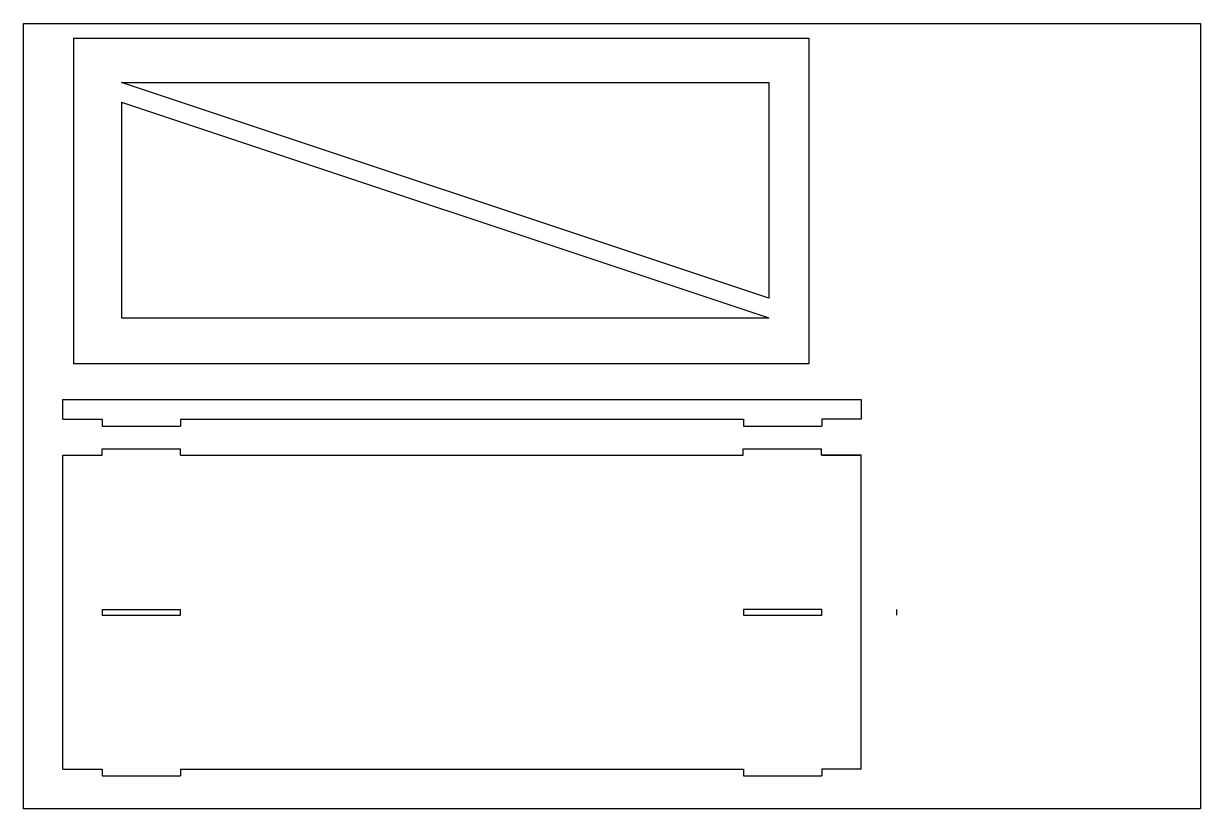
# Model space of a CAD drawing. Header units: millimetres. Extents: x 0 to 600, y 0 to 400.
import ezdxf

# ---------------------------------------------------------------- set-up
doc = ezdxf.new("R2010")
doc.units = ezdxf.units.MM
doc.header["$MEASUREMENT"] = 0
doc.layers.add('rampa v2_Sketch1', color=7, linetype='Continuous')

msp = doc.modelspace()

# ---------------------------------------------------------------- linework, layer by layer
at = {"layer": 'rampa v2_Sketch1'}
for p, q in [((0, 400), (600, 400)), ((0, 0), (0, 400)), ((600, 400), (600, 0)), ((25.39, 392.53), (25.39, 226.53)), ((25.39, 392.53), (400.39, 392.53)), ((400.39, 392.53), (400.39, 226.53)), ((380, 260), (50, 370)), ((50, 370), (380, 370)), ((380, 370), (380, 260)), ((50, 360), (50, 250)), ((50, 360), (380, 250)), ((50, 250), (380, 250)), ((400.39, 226.53), (25.39, 226.53)), ((20, 208.38), (426.97, 208.38)), ((20, 198.38), (20, 208.38)), ((426.97, 208.38), (426.97, 198.38)), ((20, 198.38), (40, 198.38)), ((40, 198.38), (40, 194.88)), ((80, 198.38), (366.97, 198.38)), ((80, 198.38), (80, 194.88)), ((366.97, 198.38), (366.97, 194.88)), ((426.97, 198.38), (406.97, 198.38)), ((406.97, 198.38), (406.97, 194.88)), ((40, 194.88), (80, 194.88)), ((366.97, 194.88), (406.97, 194.88)), ((20, 180), (40, 180)), ((20, 20), (20, 180)), ((40, 180), (40, 183.3)), ((40, 183.3), (80, 183.3)), ((80, 180), (80, 183.3)), ((80, 180), (366.87, 180)), ((366.87, 180), (366.87, 183.3)), ((366.87, 183.3), (406.87, 183.3)), ((406.87, 180), (406.87, 183.3)), ((406.87, 180), (426.87, 180)), ((426.97, 180), (406.87, 180)), ((426.97, 20), (426.97, 180)), ((40, 101.42), (40, 100)), ((40, 101.42), (80, 101.42)), ((40, 100), (40, 98.42)), ((40, 98.42), (80, 98.42)), ((80, 98.42), (80, 101.42)), ((406.97, 101.42), (366.97, 101.42)), ((366.97, 101.42), (366.97, 98.42)), ((366.97, 98.42), (406.97, 98.42)), ((406.97, 98.42), (406.97, 101.42)), ((445, 101.42), (445, 98.42)), ((20, 20), (40, 20)), ((40, 20), (40, 16.7)), ((80, 20), (366.97, 20)), ((80, 20), (80, 16.7)), ((366.97, 20), (366.97, 16.7)), ((406.97, 20), (406.97, 16.7)), ((426.97, 20), (406.97, 20)), ((40, 16.7), (80, 16.7)), ((366.97, 16.7), (406.97, 16.7)), ((0, 0), (600, 0))]:
    msp.add_line(p, q, dxfattribs=at)
msp.add_point((0, 0), dxfattribs=at)

doc.saveas('drawing.dxf')
